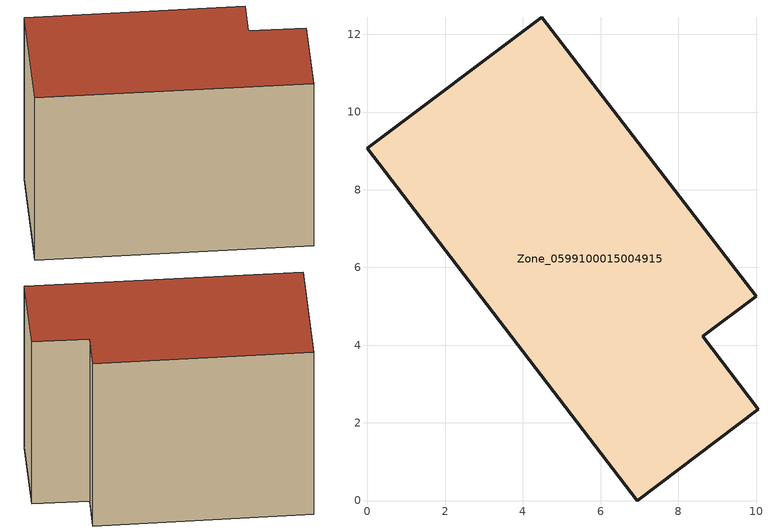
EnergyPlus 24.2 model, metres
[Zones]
Zone_0599100015004915
 floor ground (C_G): 0,9.07 4.49,12.44 10.01,5.26 8.63,4.24 10.05,2.35 6.94,0 z3.5
 wall outside (C_F): 4.49,12.44 0,9.07 6.94,0 10.05,2.35 8.63,4.24 10.01,5.26 4.49,12.44 z3.5:11.67
 roof outside (C_R): 0,9.07 6.94,0 10.05,2.35 8.63,4.24 10.01,5.26 4.49,12.44 z11.67
[BUILDING]
Pand.0599100015004915: North Axis=0; Terrain=City; Loads Convergence Tolerance Value=0.04; Temperature Convergence Tolerance Value=0.4; Solar Distribution=FullExterior; Maximum Number of Warmup Days=25; Minimum Number of Warmup Days=1
[Site:Location]
Rotterdam.The.Hague.AP_ZH_NLD Design_Conditions: Latitude=51.96; Longitude=4.45; Time Zone=1; Elevation=-4.5
[SITE:GROUNDTEMPERATURE:BUILDINGSURFACE]
18, 18, 18, 18, 18, 18, 18, 18, 18, 18, 18, 18
[MATERIAL] Thermal Absorptance=0.9; Solar Absorptance=0.7; Visible Absorptance=0.7
Name | Roughness | Thickness | Conductivity | Density | Specific Heat
G.TI.1975-1991 | MediumSmooth | 0.15 | 0.288461 | 540 | 1210
F.TI.1975-1991 | Rough | 0.3 | 0.230769 | 1920 | 840
R.TI.1975-1991 | MediumRough | 0.2 | 0.153846 | 1500 | 1000
[CONSTRUCTION]
C_G: G.TI.1975-1991
C_F: F.TI.1975-1991
C_R: R.TI.1975-1991
[ZONE]
Zone_0599100015004915: Type=1; Multiplier=1; Ceiling Height=Autocalculate; Volume=Autocalculate; Floor Area=autocalculate; Part of Total Floor Area=Yes
[ZONEINFILTRATION:DESIGNFLOWRATE]
Infil_Zone_0599100015004915: Zone or ZoneList or Space or SpaceList=Zone_0599100015004915; Schedule=AlwaysOn; Design Flow Rate Calculation Method=Flow/Area; Flow Rate per Floor Area=0.003; Constant Term Coefficient=1; Temperature Term Coefficient=0; Velocity Term Coefficient=0; Velocity Squared Term Coefficient=0
[HVACTEMPLATE:ZONE:IDEALLOADSAIRSYSTEM]
Zone_0599100015004915: Maximum Heating Supply Air Temperature=50; Minimum Cooling Supply Air Temperature=13; Maximum Heating Supply Air Humidity Ratio=0.0156; Minimum Cooling Supply Air Humidity Ratio=0.0077; Heating Limit=NoLimit; Cooling Limit=NoLimit; Dehumidification Control Type=ConstantSensibleHeatRatio; Cooling Sensible Heat Ratio=0.7; Dehumidification Setpoint=60; Humidification Control Type=None; Humidification Setpoint=30; Outdoor Air Method=None; Outdoor Air Flow Rate per Person=0.00944; Outdoor Air Flow Rate per Zone Floor Area=0; Outdoor Air Flow Rate per Zone=0; Demand Controlled Ventilation Type=None; Outdoor Air Economizer Type=NoEconomizer; Heat Recovery Type=None; Sensible Heat Recovery Effectiveness=0.7; Latent Heat Recovery Effectiveness=0.65
[ZONECONTROL:THERMOSTAT]
ThermostatControl_Zone_0599100015004915: Zone or ZoneList=Zone_0599100015004915; Control Type Schedule=DualSetpointControlType; Control 1=Thermostat_Zone_0599100015004915; Temperature Difference Between Cutout And Setpoint=0
[THERMOSTATSETPOINT:DUALSETPOINT]
Thermostat_Zone_0599100015004915: Heating Setpoint Temperature Schedule=HeatingSetpoint_Zone_0599100015004915; Cooling Setpoint Temperature Schedule=CoolingSetpoint_Zone_0599100015004915
[SCHEDULE:COMPACT]
HeatingSetpoint_Zone_0599100015004915: Through: 12/31, For: AllDays, Until: 24:00, 21
CoolingSetpoint_Zone_0599100015004915: Through: 12/31, For: AllDays, Until: 24:00, 24
DualSetpointControlType: Through: 12/31, For: AllDays, Until: 24:00, 4
AlwaysOn: Through: 12/31, For: AllDays, Until: 24:00, 1
